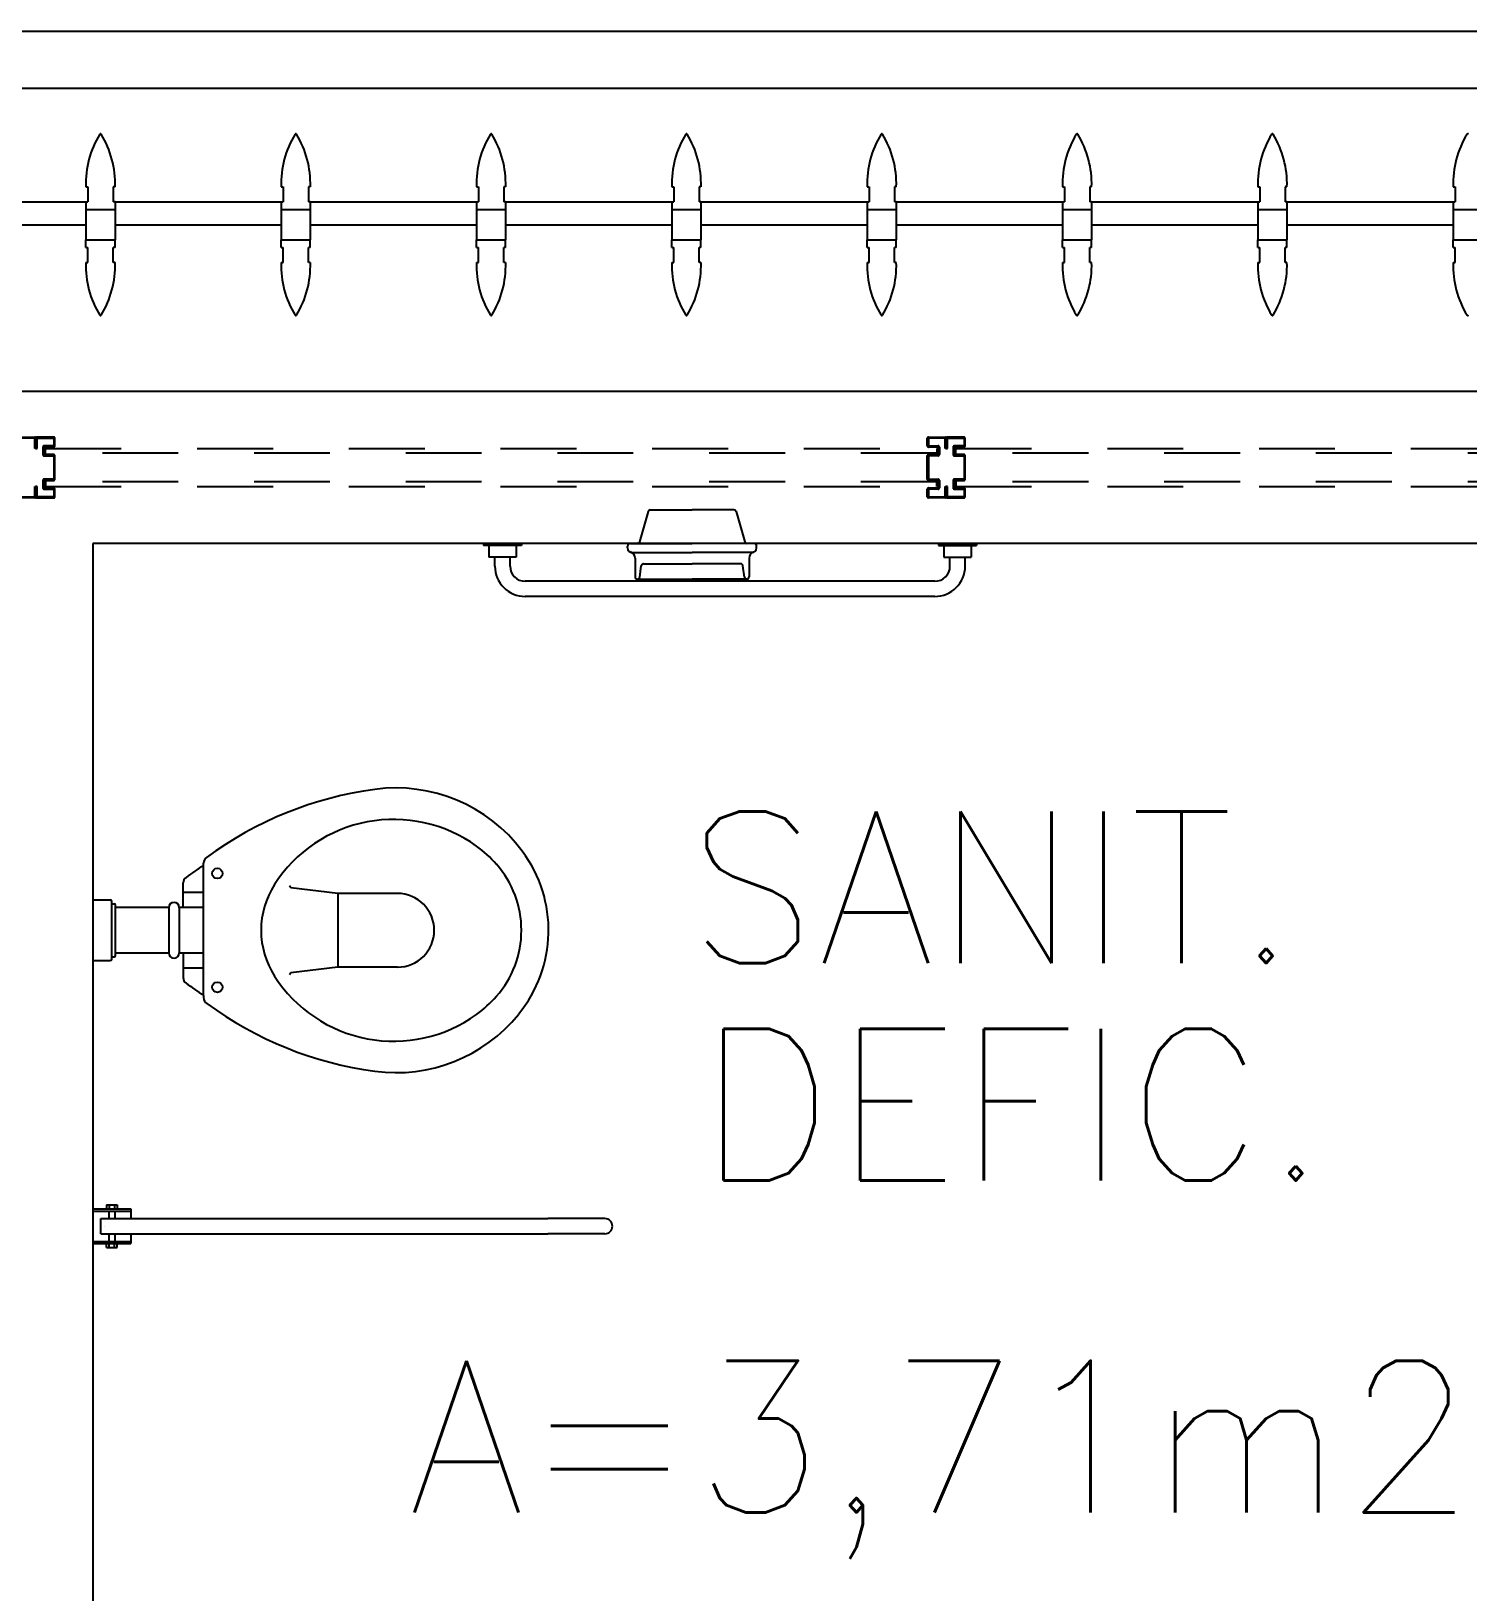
# Model space of a CAD drawing. Header units: millimetres. Extents: x 2128 to 2646, y 1972 to 2207.
# Drawn here: x 2374.63 to 2376.524, y 2051.583 to 2053.64 of the extents above; entities that cross this region are included whole.
import ezdxf

# ---------------------------------------------------------------- set-up
doc = ezdxf.new("R2010")
doc.units = ezdxf.units.MM
doc.linetypes.add('HIDDEN', pattern=[0.375, 0.25, -0.125])
for name, color, linetype in [('AR-ALV', 2, 'Continuous'), ('AR-BRISES', 1, 'Continuous'), ('AR-CALÇADA', 1, 'Continuous'), ('AR-ESQ', 1, 'Continuous'), ('AR-LOUCAS', 2, 'Continuous'), ('AR-LOUÇAS', 1, 'Continuous'), ('BR-PAINEL', 1, 'Continuous'), ('BR-SUPORTE', 1, 'Continuous'), ('DT-ESQ-VIDRO-PROJ', 32, 'HIDDEN'), ('DT-TXTMOD', 1, 'Continuous'), ('ibio', 2, 'Continuous'), ('TEXTO', 2, 'Continuous'), ('WC1', 1, 'Continuous'), ('WC2', 1, 'Continuous'), ('WC3', 1, 'Continuous'), ('Área', 2, 'Continuous')]:
    doc.layers.add(name, color=color, linetype=linetype)
doc.styles.add('S10', font='simplex.shx', dxfattribs={"height": 0.1})
doc.styles.add('UNB-100', font='simplex.shx', dxfattribs={"height": 0.2})

# ---------------------------------------------------------------- blocks, each defined once
blk = doc.blocks.new('BACI-01P')
at = {"layer": 'WC1'}
for p, q in [((0.146, 0.0857), (0.146, 0.0887)), ((0.1191, 0.03), (0.1191, 0.0624)), ((0.1191, 0.03), (0.1139, 0.03)), ((0.1139, 0.0298), (0.1139, -0.0298)), ((0.1191, -0.03), (0.1139, -0.03)), ((0.1191, -0.03), (0.1191, -0.0624)), ((0.146, -0.0857), (0.146, -0.0887))]:
    blk.add_line(p, q, dxfattribs=at)
for centre, radius, start, end in [((0.4364, -0.2936), 0.4837, 97.6805, 126.3454), ((0.3996, -0.0205), 0.2081, 36.8881, 97.6805), ((0.4268, 0), 0.174, 320.4767, 36.8881), ((0.4044, -0.3155), 0.4771, 122.7818, 126.1604), ((0.1551, 0.0887), 0.00909, 126.3358, 180), ((0.1282, 0.0624), 0.00909, 126.1604, 180), ((0.1282, -0.0624), 0.00909, 180, 233.8396), ((0.4044, 0.3155), 0.4771, 233.8396, 237.2182), ((0.1551, -0.0887), 0.00909, 180, 238.9825), ((0.4364, 0.2936), 0.4837, 233.7577, 262.3195), ((0.3996, 0.0205), 0.2081, 262.3195, 320.8979)]:
    blk.add_arc(centre, radius, start, end, dxfattribs=at)
at = {"layer": 'WC2'}
for p, q in [((0.146, -0.0857), (0.146, 0.0857)), ((0, 0.04), (0.023, 0.04)), ((0.025, 0.035), (0.025, 0.038)), ((0.025, -0.035), (0.025, 0.035)), ((0.025, 0.035), (0.028, 0.035)), ((0.03, -0.033), (0.03, 0.033)), ((0.1, 0.03), (0.03, 0.03)), ((0.1, 0.0298), (0.1, -0.0298)), ((0, -0.04), (0.023, -0.04)), ((0.025, -0.038), (0.025, -0.035)), ((0.025, -0.035), (0.028, -0.035)), ((0.1, -0.03), (0.03, -0.03))]:
    blk.add_line(p, q, dxfattribs=at)
for centre, radius, start, end in [((0.3966, -0.0404), 0.1866, 54.2515, 147.3201), ((0.4126, -0.0182), 0.1592, 41.3299, 54.2515), ((0.4333, 0), 0.1317, 0, 41.3299), ((0.3335, 0), 0.1117, 147.3201, 180), ((0.023, 0.038), 0.002, 0, 90), ((0.028, 0.033), 0.002, 0, 90), ((0.107, 0.0298), 0.00697, 0, 180), ((0.3335, 0), 0.1117, 180, 212.6799), ((0.4333, 0), 0.1317, 318.6701, 0), ((0.023, -0.038), 0.002, 270, 0), ((0.028, -0.033), 0.002, 270, 0), ((0.107, -0.0298), 0.00697, 180, 0), ((0.3966, 0.0404), 0.1866, 212.6799, 305.7485), ((0.4126, 0.0182), 0.1592, 305.7485, 318.6701)]:
    blk.add_arc(centre, radius, start, end, dxfattribs=at)
at = {"layer": 'WC3'}
for p, q in [((0.146, 0.0497), (0.1191, 0.0497)), ((0.261, 0.0562), (0.2593, 0.0585)), ((0.3229, 0.0486), (0.261, 0.0562)), ((0.3229, 0.0486), (0.3229, -0.0486)), ((0.4015, 0.0486), (0.3229, 0.0486)), ((0.146, 0.03), (0.1191, 0.03)), ((0.146, -0.03), (0.1191, -0.03)), ((0.146, -0.0497), (0.1191, -0.0497)), ((0.261, -0.0562), (0.2593, -0.0585)), ((0.3229, -0.0486), (0.261, -0.0562)), ((0.4015, -0.0486), (0.3229, -0.0486))]:
    blk.add_line(p, q, dxfattribs=at)
for centre in [(0.1641, 0.075), (0.1641, -0.075)]:
    blk.add_circle(centre, 0.00682, dxfattribs=at)
blk.add_arc((0.4015, 0), 0.0486, 270, 90, dxfattribs=at)
blk = doc.blocks.new('EF59-P')
at = {"layer": 'DT-ESQ-VIDRO-PROJ', "ltscale": 0.1}
for points in [[(1.95, -0.1285), (1.95, -0.1385, 0.414214), (1.9515, -0.14), (1.9735, -0.14, 0.414214), (1.975, -0.1385), (1.975, -0.125), (1.9735, -0.125), (1.9735, -0.138, -0.414214), (1.973, -0.1385), (1.952, -0.1385, -0.414214), (1.9515, -0.138), (1.9515, -0.1285), (1.9645, -0.1285, 0.414214), (1.966, -0.127), (1.966, -0.117, 0.414214), (1.9645, -0.1155), (1.9515, -0.1155), (1.9515, -0.0845), (1.9645, -0.0845, 0.414214), (1.966, -0.083), (1.966, -0.073, 0.414214), (1.9645, -0.0715), (1.9515, -0.0715), (1.9515, -0.062, -0.414214), (1.952, -0.0615), (1.973, -0.0615, -0.414214), (1.9735, -0.062), (1.9735, -0.075), (1.975, -0.075), (1.975, -0.0615, 0.414214), (1.9735, -0.06), (1.9515, -0.06, 0.414214), (1.95, -0.0615), (1.95, -0.0715, 0.414214), (1.9515, -0.073), (1.9645, -0.073), (1.9645, -0.083), (1.9515, -0.083), (1.9515, -0.083, 0.414214), (1.95, -0.0845), (1.95, -0.1155, 0.414214), (1.9515, -0.117), (1.9515, -0.117), (1.9645, -0.117), (1.9645, -0.127), (1.9515, -0.127, 0.414214)], [(2, -0.1285), (2, -0.1385, -0.414214), (1.9985, -0.14), (1.9765, -0.14, -0.414214), (1.975, -0.1385), (1.975, -0.125), (1.9765, -0.125), (1.9765, -0.138, 0.414214), (1.977, -0.1385), (1.998, -0.1385, 0.414214), (1.9985, -0.138), (1.9985, -0.1285), (1.9855, -0.1285, -0.414214), (1.984, -0.127), (1.984, -0.117, -0.414214), (1.9855, -0.1155), (1.9985, -0.1155), (1.9985, -0.0845), (1.9855, -0.0845, -0.414214), (1.984, -0.083), (1.984, -0.073, -0.414214), (1.9855, -0.0715), (1.9985, -0.0715), (1.9985, -0.062, 0.414214), (1.998, -0.0615), (1.977, -0.0615, 0.414214), (1.9765, -0.062), (1.9765, -0.075), (1.975, -0.075), (1.975, -0.0615, -0.414214), (1.9765, -0.06), (1.9985, -0.06, -0.414214), (2, -0.0615), (2, -0.0715, -0.414214), (1.9985, -0.073), (1.9855, -0.073), (1.9855, -0.083), (1.9985, -0.083), (1.9985, -0.083, -0.414214), (2, -0.0845), (2, -0.1155, -0.414214), (1.9985, -0.117), (1.9985, -0.117), (1.9855, -0.117), (1.9855, -0.127), (1.9985, -0.127, -0.414214)], [(3.15, -0.1285), (3.15, -0.1385, 0.414214), (3.1515, -0.14), (3.1735, -0.14, 0.414214), (3.175, -0.1385), (3.175, -0.125), (3.1735, -0.125), (3.1735, -0.138, -0.414214), (3.173, -0.1385), (3.152, -0.1385, -0.414214), (3.1515, -0.138), (3.1515, -0.1285), (3.1645, -0.1285, 0.414214), (3.166, -0.127), (3.166, -0.117, 0.414214), (3.1645, -0.1155), (3.1515, -0.1155), (3.1515, -0.0845), (3.1645, -0.0845, 0.414214), (3.166, -0.083), (3.166, -0.073, 0.414214), (3.1645, -0.0715), (3.1515, -0.0715), (3.1515, -0.062, -0.414214), (3.152, -0.0615), (3.173, -0.0615, -0.414214), (3.1735, -0.062), (3.1735, -0.075), (3.175, -0.075), (3.175, -0.0615, 0.414214), (3.1735, -0.06), (3.1515, -0.06, 0.414214), (3.15, -0.0615), (3.15, -0.0715, 0.414214), (3.1515, -0.073), (3.1645, -0.073), (3.1645, -0.083), (3.1515, -0.083), (3.1515, -0.083, 0.414214), (3.15, -0.0845), (3.15, -0.1155, 0.414214), (3.1515, -0.117), (3.1515, -0.117), (3.1645, -0.117), (3.1645, -0.127), (3.1515, -0.127, 0.414214)]]:
    blk.add_lwpolyline(points, format="xyb", close=True, dxfattribs=at)
for points in [[(3.1985, -0.14), (3.1765, -0.14, -0.414214), (3.175, -0.1385), (3.175, -0.125), (3.1765, -0.125), (3.1765, -0.138, 0.414214), (3.177, -0.1385), (3.198, -0.1385, 0.414214)], [(3.198, -0.0615), (3.177, -0.0615, 0.414214), (3.1765, -0.062), (3.1765, -0.075), (3.175, -0.075), (3.175, -0.0615, -0.414214), (3.1765, -0.06), (3.1985, -0.06, -0.414214)]]:
    blk.add_lwpolyline(points, format="xyb", dxfattribs=at)
for points in [[(1.9625, -0.081), (1.9625, -0.075), (0.7875, -0.075), (0.7875, -0.081)], [(3.1625, -0.081), (3.1625, -0.075), (1.9875, -0.075), (1.9875, -0.081)], [(1.9625, -0.119), (1.9625, -0.125), (0.7875, -0.125), (0.7875, -0.119)], [(3.1625, -0.119), (3.1625, -0.125), (1.9875, -0.125), (1.9875, -0.119)]]:
    blk.add_lwpolyline(points, close=True, dxfattribs=at)
at = {"layer": 'DT-TXTMOD', "ltscale": 0.1, "style": 'S10', "flags": 3}
for tag, p in [('M01', (0.025, -0.28)), ('M02', (0.3253, -0.28)), ('M03', (0.627, -0.28)), ('M04', (0.9288, -0.28)), ('M05', (1.2306, -0.28)), ('M06', (1.5323, -0.28)), ('M07', (1.8341, -0.28)), ('M08', (2.1359, -0.28)), ('M09', (2.4376, -0.28)), ('M10', (2.7394, -0.28)), ('M11', (3.0412, -0.28)), ('M12', (3.3429, -0.28)), ('M13', (3.6447, -0.28)), ('M14', (3.9464, -0.28)), ('M15', (4.2482, -0.28)), ('M16', (4.55, -0.28)), ('M17', (4.8517, -0.28))]:
    blk.add_attdef(tag, p, '', height=0.1, dxfattribs=at)
blk = doc.blocks.new('BR-MODULO8')
at = {"layer": 'BR-PAINEL'}
for p, q in [((-3.1092, 0.27), (-3.1067, 0.27)), ((-3.1067, 0.27), (-3.1067, 0.25)), ((-3.0733, 0.27), (-3.0733, 0.25)), ((-3.0708, 0.27), (-3.0733, 0.27)), ((-2.8517, 0.27), (-2.8492, 0.27)), ((-2.8492, 0.27), (-2.8492, 0.25)), ((-2.8158, 0.27), (-2.8158, 0.25)), ((-2.8133, 0.27), (-2.8158, 0.27)), ((-2.5942, 0.27), (-2.5917, 0.27)), ((-2.5917, 0.27), (-2.5917, 0.25)), ((-2.5583, 0.27), (-2.5583, 0.25)), ((-2.5558, 0.27), (-2.5583, 0.27)), ((-2.3367, 0.27), (-2.3342, 0.27)), ((-2.3342, 0.27), (-2.3342, 0.25)), ((-2.3008, 0.27), (-2.3008, 0.25)), ((-2.2983, 0.27), (-2.3008, 0.27)), ((-2.0792, 0.27), (-2.0767, 0.27)), ((-2.0767, 0.27), (-2.0767, 0.25)), ((-2.0433, 0.27), (-2.0433, 0.25)), ((-2.0408, 0.27), (-2.0433, 0.27)), ((-1.8217, 0.27), (-1.8192, 0.27)), ((-1.8192, 0.27), (-1.8192, 0.25)), ((-1.7858, 0.27), (-1.7858, 0.25)), ((-1.7833, 0.27), (-1.7858, 0.27)), ((-1.5642, 0.27), (-1.5617, 0.27)), ((-1.5617, 0.27), (-1.5617, 0.25)), ((-1.5283, 0.27), (-1.5283, 0.25)), ((-1.5258, 0.27), (-1.5283, 0.27)), ((-1.3067, 0.27), (-1.3042, 0.27)), ((-1.3042, 0.27), (-1.3042, 0.25)), ((-3.1092, 0.25), (-3.1092, 0.24)), ((-3.1092, 0.25), (-3.1067, 0.25)), ((-3.0708, 0.25), (-3.0733, 0.25)), ((-3.0708, 0.25), (-3.0708, 0.24)), ((-2.8517, 0.25), (-2.8517, 0.24)), ((-2.8517, 0.25), (-2.8492, 0.25)), ((-2.8133, 0.25), (-2.8158, 0.25)), ((-2.8133, 0.25), (-2.8133, 0.24)), ((-2.5942, 0.25), (-2.5942, 0.24)), ((-2.5942, 0.25), (-2.5917, 0.25)), ((-2.5558, 0.25), (-2.5583, 0.25)), ((-2.5558, 0.25), (-2.5558, 0.24)), ((-2.3367, 0.25), (-2.3367, 0.24)), ((-2.3367, 0.25), (-2.3342, 0.25)), ((-2.2983, 0.25), (-2.3008, 0.25)), ((-2.2983, 0.25), (-2.2983, 0.24)), ((-2.0792, 0.25), (-2.0792, 0.24)), ((-2.0792, 0.25), (-2.0767, 0.25)), ((-2.0408, 0.25), (-2.0433, 0.25)), ((-2.0408, 0.25), (-2.0408, 0.24)), ((-1.8217, 0.25), (-1.8217, 0.24)), ((-1.8217, 0.25), (-1.8192, 0.25)), ((-1.7833, 0.25), (-1.7858, 0.25)), ((-1.7833, 0.25), (-1.7833, 0.24)), ((-1.5642, 0.25), (-1.5642, 0.24)), ((-1.5642, 0.25), (-1.5617, 0.25)), ((-1.5258, 0.25), (-1.5283, 0.25)), ((-1.5258, 0.25), (-1.5258, 0.24)), ((-1.3067, 0.25), (-1.3067, 0.24)), ((-1.3067, 0.25), (-1.3042, 0.25)), ((-3.1092, 0.24), (-3.0708, 0.24)), ((-3.1092, 0.24), (-3.1092, 0.2)), ((-3.0708, 0.24), (-3.0708, 0.2)), ((-2.8517, 0.24), (-2.8133, 0.24)), ((-2.8517, 0.24), (-2.8517, 0.2)), ((-2.8133, 0.24), (-2.8133, 0.2)), ((-2.5942, 0.24), (-2.5558, 0.24)), ((-2.5942, 0.24), (-2.5942, 0.2)), ((-2.5558, 0.24), (-2.5558, 0.2)), ((-2.3367, 0.24), (-2.2983, 0.24)), ((-2.3367, 0.24), (-2.3367, 0.2)), ((-2.2983, 0.24), (-2.2983, 0.2)), ((-2.0792, 0.24), (-2.0408, 0.24)), ((-2.0792, 0.24), (-2.0792, 0.2)), ((-2.0408, 0.24), (-2.0408, 0.2)), ((-1.8217, 0.24), (-1.7833, 0.24)), ((-1.8217, 0.24), (-1.8217, 0.2)), ((-1.7833, 0.24), (-1.7833, 0.2)), ((-1.5642, 0.24), (-1.5258, 0.24)), ((-1.5642, 0.24), (-1.5642, 0.2)), ((-1.5258, 0.24), (-1.5258, 0.2)), ((-1.3067, 0.24), (-1.2683, 0.24)), ((-1.3067, 0.24), (-1.3067, 0.2)), ((-3.1092, 0.2), (-3.0708, 0.2)), ((-3.1092, 0.19), (-3.1092, 0.2)), ((-3.1092, 0.19), (-3.1067, 0.19)), ((-3.1067, 0.17), (-3.1067, 0.19)), ((-3.0708, 0.19), (-3.0733, 0.19)), ((-3.0733, 0.17), (-3.0733, 0.19)), ((-3.0708, 0.19), (-3.0708, 0.2)), ((-2.8517, 0.2), (-2.8133, 0.2)), ((-2.8517, 0.19), (-2.8517, 0.2)), ((-2.8517, 0.19), (-2.8492, 0.19)), ((-2.8492, 0.17), (-2.8492, 0.19)), ((-2.8133, 0.19), (-2.8158, 0.19)), ((-2.8158, 0.17), (-2.8158, 0.19)), ((-2.8133, 0.19), (-2.8133, 0.2)), ((-2.5942, 0.2), (-2.5558, 0.2)), ((-2.5942, 0.19), (-2.5942, 0.2)), ((-2.5942, 0.19), (-2.5917, 0.19)), ((-2.5917, 0.17), (-2.5917, 0.19)), ((-2.5558, 0.19), (-2.5583, 0.19)), ((-2.5583, 0.17), (-2.5583, 0.19)), ((-2.5558, 0.19), (-2.5558, 0.2)), ((-2.3367, 0.2), (-2.2983, 0.2)), ((-2.3367, 0.19), (-2.3367, 0.2)), ((-2.3367, 0.19), (-2.3342, 0.19)), ((-2.3342, 0.17), (-2.3342, 0.19)), ((-2.2983, 0.19), (-2.3008, 0.19)), ((-2.3008, 0.17), (-2.3008, 0.19)), ((-2.2983, 0.19), (-2.2983, 0.2)), ((-2.0792, 0.2), (-2.0408, 0.2)), ((-2.0792, 0.19), (-2.0792, 0.2)), ((-2.0792, 0.19), (-2.0767, 0.19)), ((-2.0767, 0.17), (-2.0767, 0.19)), ((-2.0408, 0.19), (-2.0433, 0.19)), ((-2.0433, 0.17), (-2.0433, 0.19)), ((-2.0408, 0.19), (-2.0408, 0.2)), ((-1.8217, 0.2), (-1.7833, 0.2)), ((-1.8217, 0.19), (-1.8217, 0.2)), ((-1.8217, 0.19), (-1.8192, 0.19)), ((-1.8192, 0.17), (-1.8192, 0.19)), ((-1.7833, 0.19), (-1.7858, 0.19)), ((-1.7858, 0.17), (-1.7858, 0.19)), ((-1.7833, 0.19), (-1.7833, 0.2)), ((-1.5642, 0.2), (-1.5258, 0.2)), ((-1.5642, 0.19), (-1.5642, 0.2)), ((-1.5642, 0.19), (-1.5617, 0.19)), ((-1.5617, 0.17), (-1.5617, 0.19)), ((-1.5258, 0.19), (-1.5283, 0.19)), ((-1.5283, 0.17), (-1.5283, 0.19)), ((-1.5258, 0.19), (-1.5258, 0.2)), ((-1.3067, 0.2), (-1.2683, 0.2)), ((-1.3067, 0.19), (-1.3067, 0.2)), ((-1.3067, 0.19), (-1.3042, 0.19)), ((-1.3042, 0.17), (-1.3042, 0.19)), ((-3.1092, 0.17), (-3.1067, 0.17)), ((-3.0708, 0.17), (-3.0733, 0.17)), ((-2.8517, 0.17), (-2.8492, 0.17)), ((-2.8133, 0.17), (-2.8158, 0.17)), ((-2.5942, 0.17), (-2.5917, 0.17)), ((-2.5558, 0.17), (-2.5583, 0.17)), ((-2.3367, 0.17), (-2.3342, 0.17)), ((-2.2983, 0.17), (-2.3008, 0.17)), ((-2.0792, 0.17), (-2.0767, 0.17)), ((-2.0408, 0.17), (-2.0433, 0.17)), ((-1.8217, 0.17), (-1.8192, 0.17)), ((-1.7833, 0.17), (-1.7858, 0.17)), ((-1.5642, 0.17), (-1.5617, 0.17)), ((-1.5258, 0.17), (-1.5283, 0.17)), ((-1.3067, 0.17), (-1.3042, 0.17))]:
    blk.add_line(p, q, dxfattribs=at)
for centre, radius, start, end in [((-2.9842, 0.2739), 0.1251, 148.4721, 181.772), ((-3.09, 0.3387), 0.001, 37.1012, 142.8988), ((-3.1958, 0.2739), 0.1251, 358.228, 31.5279), ((-2.7267, 0.2739), 0.1251, 148.4721, 181.772), ((-2.8325, 0.3387), 0.001, 37.1012, 142.8988), ((-2.9383, 0.2739), 0.1251, 358.228, 31.5279), ((-2.4692, 0.2739), 0.1251, 148.4721, 181.772), ((-2.575, 0.3387), 0.001, 37.1012, 142.8988), ((-2.6808, 0.2739), 0.1251, 358.228, 31.5279), ((-2.2117, 0.2739), 0.1251, 148.4721, 181.772), ((-2.3175, 0.3387), 0.001, 37.1012, 142.8988), ((-2.4233, 0.2739), 0.1251, 358.228, 31.5279), ((-1.9542, 0.2739), 0.1251, 148.4721, 181.772), ((-2.06, 0.3387), 0.001, 37.1012, 142.8988), ((-2.1658, 0.2739), 0.1251, 358.228, 31.5279), ((-1.6967, 0.2739), 0.1251, 148.4721, 181.772), ((-1.8025, 0.3387), 0.001, 37.1012, 142.8988), ((-1.9083, 0.2739), 0.1251, 358.228, 31.5279), ((-1.4392, 0.2739), 0.1251, 148.4721, 181.772), ((-1.545, 0.3387), 0.001, 37.1012, 142.8988), ((-1.6508, 0.2739), 0.1251, 358.228, 31.5279), ((-1.1817, 0.2739), 0.1251, 148.4721, 181.772), ((-1.2875, 0.3387), 0.001, 37.1012, 142.8988), ((-2.9842, 0.1661), 0.1251, 178.228, 211.5279), ((-3.1958, 0.1661), 0.1251, 328.4721, 1.772), ((-2.7267, 0.1661), 0.1251, 178.228, 211.5279), ((-2.9383, 0.1661), 0.1251, 328.4721, 1.772), ((-2.4692, 0.1661), 0.1251, 178.228, 211.5279), ((-2.6808, 0.1661), 0.1251, 328.4721, 1.772), ((-2.2117, 0.1661), 0.1251, 178.228, 211.5279), ((-2.4233, 0.1661), 0.1251, 328.4721, 1.772), ((-1.9542, 0.1661), 0.1251, 178.228, 211.5279), ((-2.1658, 0.1661), 0.1251, 328.4721, 1.772), ((-1.6967, 0.1661), 0.1251, 178.228, 211.5279), ((-1.9083, 0.1661), 0.1251, 328.4721, 1.772), ((-1.4392, 0.1661), 0.1251, 178.228, 211.5279), ((-1.6508, 0.1661), 0.1251, 328.4721, 1.772), ((-1.1817, 0.1661), 0.1251, 178.228, 211.5279), ((-3.09, 0.1013), 0.001, 217.1012, 322.8988), ((-2.8325, 0.1013), 0.001, 217.1012, 322.8988), ((-2.575, 0.1013), 0.001, 217.1012, 322.8988), ((-2.3175, 0.1013), 0.001, 217.1012, 322.8988), ((-2.06, 0.1013), 0.001, 217.1012, 322.8988), ((-1.8025, 0.1013), 0.001, 217.1012, 322.8988), ((-1.545, 0.1013), 0.001, 217.1012, 322.8988), ((-1.2875, 0.1013), 0.001, 217.1012, 322.8988)]:
    blk.add_arc(centre, radius, start, end, dxfattribs=at)
at = {"layer": 'BR-SUPORTE'}
for p, q in [((-3.3283, 0.25), (-3.1067, 0.25)), ((-3.0708, 0.25), (-2.8492, 0.25)), ((-2.8133, 0.25), (-2.5917, 0.25)), ((-2.5558, 0.25), (-2.3342, 0.25)), ((-2.2983, 0.25), (-2.0767, 0.25)), ((-2.0408, 0.25), (-1.8192, 0.25)), ((-1.7833, 0.25), (-1.5617, 0.25)), ((-1.5258, 0.25), (-1.3042, 0.25)), ((-3.3283, 0.22), (-3.1092, 0.22)), ((-3.0708, 0.22), (-2.8517, 0.22)), ((-2.8133, 0.22), (-2.5942, 0.22)), ((-2.5558, 0.22), (-2.3367, 0.22)), ((-2.2983, 0.22), (-2.0792, 0.22)), ((-2.0408, 0.22), (-1.8217, 0.22)), ((-1.7833, 0.22), (-1.5642, 0.22)), ((-1.5258, 0.22), (-1.3067, 0.22))]:
    blk.add_line(p, q, dxfattribs=at)
blk = doc.blocks.new('barra-fixa-p')
at = {"layer": 'AR-LOUCAS'}
for p, q in [((-1.11, 0.07), (-0.57, 0.07)), ((-1.11, 0.05), (-0.57, 0.05)), ((-1.15, 0.03), (-1.15, 0.018)), ((-1.13, 0.03), (-1.13, 0.018)), ((-0.55, 0.03), (-0.55, 0.018)), ((-0.53, 0.03), (-0.53, 0.018)), ((-1.115, 0.003), (-1.165, 0.003)), ((-1.165, 0), (-1.165, 0.003)), ((-1.115, 0), (-1.165, 0)), ((-1.158, 0.003), (-1.158, 0.018)), ((-1.122, 0.018), (-1.158, 0.018)), ((-1.122, 0.003), (-1.122, 0.018)), ((-1.115, 0), (-1.115, 0.003)), ((-0.565, 0), (-0.565, 0.003)), ((-0.565, 0.003), (-0.515, 0.003)), ((-0.565, 0), (-0.515, 0)), ((-0.558, 0.018), (-0.522, 0.018)), ((-0.558, 0.003), (-0.558, 0.018)), ((-0.522, 0.003), (-0.522, 0.018)), ((-0.515, 0), (-0.515, 0.003))]:
    blk.add_line(p, q, dxfattribs=at)
for centre, radius, start, end in [((-1.11, 0.03), 0.04, 90, 180), ((-0.57, 0.03), 0.04, 0, 90), ((-1.11, 0.03), 0.02, 90, 180), ((-0.57, 0.03), 0.02, 0, 90)]:
    blk.add_arc(centre, radius, start, end, dxfattribs=at)
blk = doc.blocks.new('barra-articulada-p')
at = {"layer": 'AR-LOUCAS'}
for p, q in [((-0.05, 0.02), (-0.05, 0.023)), ((0, 0.023), (-0.05, 0.023)), ((-0.0319, 0.028), (-0.0319, 0.023)), ((-0.0181, 0.028), (-0.0319, 0.028)), ((-0.0285, 0.028), (-0.0285, 0.023)), ((-0.0215, 0.028), (-0.0215, 0.023)), ((-0.0181, 0.028), (-0.0181, 0.023)), ((0, 0.02), (0, 0.023)), ((-0.685, 0), (-0.685, 0)), ((-0.675, 0.01), (-0.6, 0.01)), ((-0.0105, 0.01), (-0.6, 0.01)), ((-0.05, 0.01), (-0.05, 0.02)), ((0, 0.02), (-0.05, 0.02)), ((-0.029, 0.01), (-0.029, 0.02)), ((-0.021, 0.01), (-0.021, 0.02)), ((-0.015, 0), (-0.015, 0)), ((-0.0105, 0.01), (-0.0105, -0.01)), ((0, -0.02), (0, 0.02)), ((-0.675, -0.01), (-0.6, -0.01)), ((-0.0105, -0.01), (-0.6, -0.01)), ((-0.05, -0.02), (-0.05, -0.01)), ((-0.05, -0.023), (-0.05, -0.02)), ((0, -0.02), (-0.05, -0.02)), ((-0.029, -0.02), (-0.029, -0.01)), ((-0.021, -0.02), (-0.021, -0.01)), ((0, -0.023), (0, -0.02)), ((0, -0.023), (-0.05, -0.023)), ((-0.0319, -0.028), (-0.0319, -0.023)), ((-0.0181, -0.028), (-0.0319, -0.028)), ((-0.0285, -0.028), (-0.0285, -0.023)), ((-0.0215, -0.028), (-0.0215, -0.023)), ((-0.0181, -0.028), (-0.0181, -0.023))]:
    blk.add_line(p, q, dxfattribs=at)
for start, end in [(90, 180), (180, 270)]:
    blk.add_arc((-0.675, 0), 0.01, start, end, dxfattribs=at)
blk = doc.blocks.new('PPLR-03P')
at = {"layer": 'WC1', "linetype": 'Continuous', "ltscale": 2.5}
for p, q in [((-0.006, 0.0851), (-0.004, 0.0851)), ((-0.047, 0.0721), (-0.047, 0)), ((-0.0194, 0.0751), (-0.044, 0.0751)), ((-0.012, 0.0791), (-0.012, 0)), ((0, 0.0811), (0, 0.0723)), ((0.0003, 0.071), (0, 0.0723)), ((0, 0.0723), (0, 0)), ((0.0011, 0.07), (0.0003, 0.071)), ((0.0022, 0.0694), (0.0011, 0.07)), ((0.0418, 0.0581), (0.0022, 0.0694)), ((0.044, 0.0552), (0.044, 0)), ((-0.047, -0.0721), (-0.047, 0)), ((-0.012, -0.0791), (-0.012, 0)), ((0, -0.0723), (0, 0)), ((0.044, -0.0552), (0.044, 0)), ((0.0418, -0.0581), (0.0022, -0.0694)), ((-0.0194, -0.0751), (-0.044, -0.0751)), ((0.0003, -0.071), (0, -0.0723)), ((0, -0.0811), (0, -0.0723)), ((0.0011, -0.07), (0.0003, -0.071)), ((0.0022, -0.0694), (0.0011, -0.07)), ((-0.006, -0.0851), (-0.004, -0.0851))]:
    blk.add_line(p, q, dxfattribs=at)
for centre, radius, start, end in [((-0.006, 0.079), 0.006, 90, 179.9282), ((-0.004, 0.0811), 0.004, 359.9339, 91.7238), ((-0.044, 0.0721), 0.003, 90, 179.9282), ((-0.0194, 0.0831), 0.008, 270, 343.4003), ((0.041, 0.0552), 0.003, 359.8937, 73.9881), ((0.041, -0.0552), 0.003, 286.0119, 0.1063), ((-0.044, -0.0721), 0.003, 180.0718, 270), ((-0.0194, -0.0831), 0.008, 16.5997, 90), ((-0.006, -0.079), 0.006, 180.0718, 270), ((-0.004, -0.0811), 0.004, 268.2762, 0.0661)]:
    blk.add_arc(centre, radius, start, end, dxfattribs=at)
at = {"layer": 'WC2', "linetype": 'Continuous', "ltscale": 2.5}
for p, q in [((-0.0444, 0.0691), (-0.0296, 0.067)), ((-0.027, 0.0641), (-0.027, 0)), ((-0.027, -0.0641), (-0.027, 0)), ((-0.0444, -0.0691), (-0.0296, -0.067))]:
    blk.add_line(p, q, dxfattribs=at)
for centre, radius, start, end in [((-0.044, 0.0721), 0.00301, 180.1096, 262.1817), ((-0.03, 0.0641), 0.003, 359.8858, 81.9545), ((-0.044, -0.0721), 0.00301, 97.8991, 179.8919), ((-0.03, -0.0641), 0.003, 278.0455, 0.1142)]:
    blk.add_arc(centre, radius, start, end, dxfattribs=at)

msp = doc.modelspace()

# ---------------------------------------------------------------- linework, layer by layer
at = {"layer": 'AR-ALV'}
for p, q in [((2377.8115, 2053.1651), (2372.6615, 2053.1651)), ((2374.7115, 2052.9651), (2374.7115, 2051.3151)), ((2376.9615, 2052.9651), (2374.7115, 2052.9651))]:
    msp.add_line(p, q, dxfattribs=at)
at = {"layer": 'AR-CALÇADA'}
msp.add_line((2367.3865, 2053.6401), (2438.6615, 2053.6401), dxfattribs=at)
at = {"layer": 'ibio'}
msp.add_line((2371.8115, 2053.5651), (2438.6615, 2053.5651), dxfattribs=at)

# ---------------------------------------------------------------- block references
at = {"layer": 'AR-BRISES'}
msp.add_blockref('BR-MODULO8', (2377.8115, 2053.1651), dxfattribs=at)
at = {"layer": 'AR-ESQ', "rotation": 180}
msp.add_blockref('EF59-P', (2377.8115, 2052.9651), dxfattribs=at)
at = {"layer": 'AR-LOUCAS'}
for name, p, rotation in [('PPLR-03P', (2375.5015, 2052.9651), 90), ('barra-fixa-p', (2374.7115, 2052.9651), 180), ('barra-articulada-p', (2374.7115, 2052.0651), 180)]:
    msp.add_blockref(name, p, dxfattribs=dict(at, rotation=rotation))
at = {"layer": 'AR-LOUÇAS'}
msp.add_blockref('BACI-01P', (2374.7115, 2052.4551), dxfattribs=at)

# ---------------------------------------------------------------- texts
at = {"layer": 'TEXTO', "style": 'UNB-100'}
for s, p in [('SANIT.', (2375.4954, 2052.4119)), ('DEFIC.', (2375.5088, 2052.1253))]:
    msp.add_text(s, height=0.2, dxfattribs=at).set_placement(p)
at = {"layer": 'Área', "style": 'UNB-100'}
msp.add_text('A=3,71m2', height=0.2, dxfattribs=at).set_placement((2375.1268, 2051.6878))

doc.saveas('drawing.dxf')
